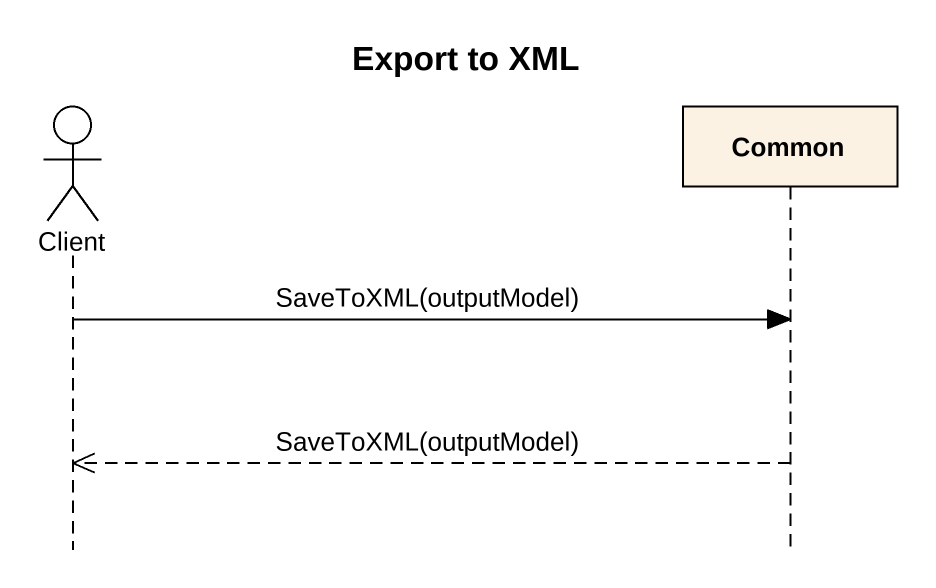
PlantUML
@startuml
title Export to XML
hide footbox
actor Client
participant Common

Client -> Common : SaveToXML(outputModel)
Common -->> Client : SaveToXML(outputModel)
@enduml
